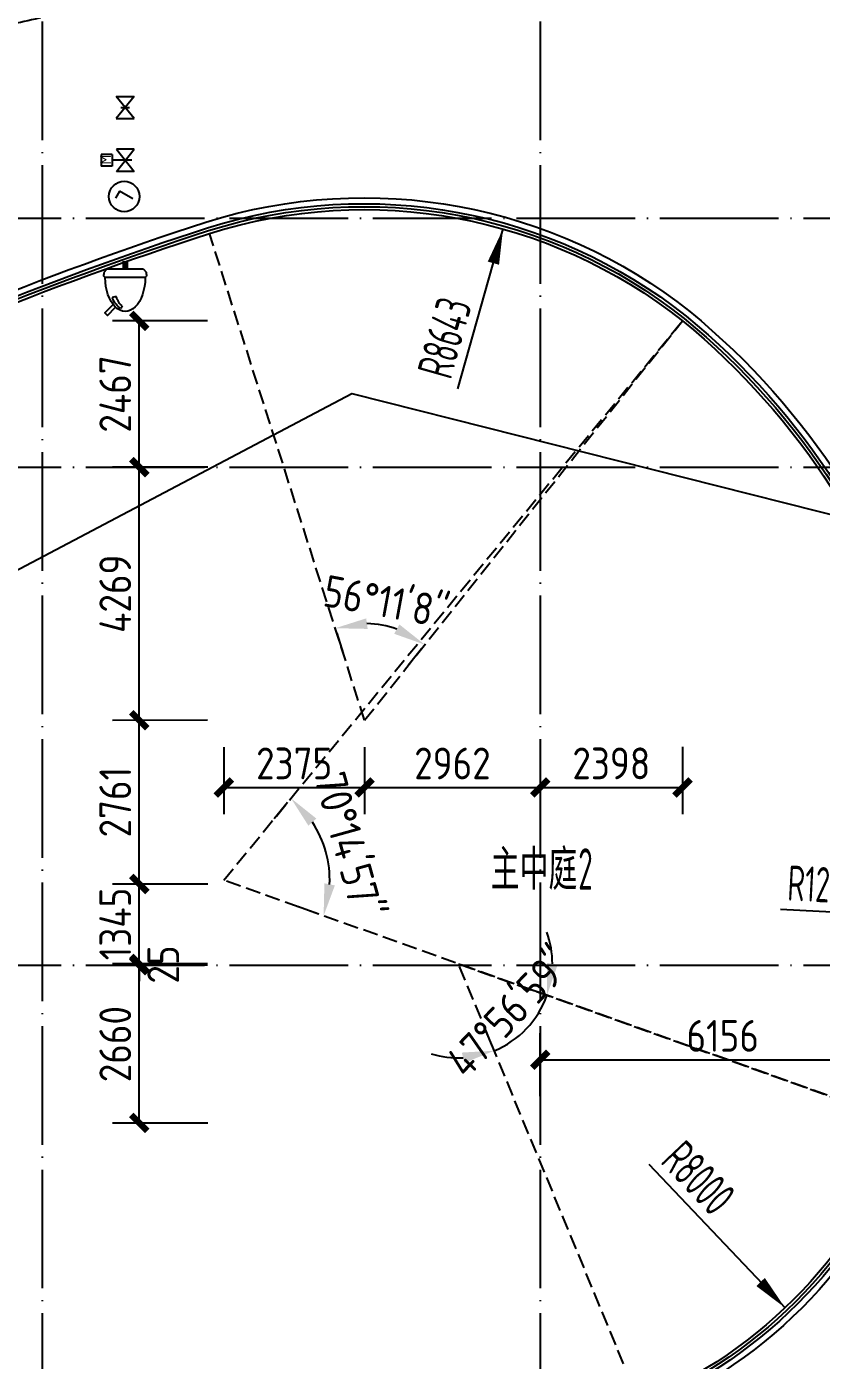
# Model space of a CAD drawing. Header units: inches. Extents: x 0 to 1813292486, y 0 to 3473589894.
# Drawn here: x 600565225 to 600578627, y 3473237557 to 3473260046 of the extents above; entities that cross this region are included whole.
import ezdxf

# ---------------------------------------------------------------- set-up
doc = ezdxf.new("R2010")
doc.units = ezdxf.units.IN
doc.header["$LTSCALE"] = 1000
doc.header["$MEASUREMENT"] = 0
for name, pattern in [('AX-MALL-GIRD-200$0$DOTE', [2.42, 2, -0.2, 0.02, -0.2]), ('AX-MALL-WALL-P02-QT$0$DASH', [0.35, 0.25, -0.1]), ('AX-MALL-ZTKD-P02$0$DASH', [0.35, 0.25, -0.1])]:
    doc.linetypes.add(name, pattern=pattern)
for name, color, linetype in [('A-Anno-Note', 241, 'Continuous'), ('AX-MALL-DIM-P02$0$A-Detl-Thin', 131, 'Continuous'), ('AX-MALL-GIRD-200$0$A-Grid', 222, 'AX-MALL-GIRD-200$0$DOTE'), ('AX-MALL-P02-200$0$A-Anno-Note', 241, 'Continuous'), ('AX-MALL-WALL-P02$0$A-Anno-Note', 241, 'Continuous'), ('AX-MALL-WALL-P02-QT$0$A-Detl-Thin', 131, 'Continuous'), ('AX-MALL-WALL-P02-QT$0$A-Hdrl', 31, 'Continuous'), ('AX-MALL-WALL-P02-QT$0$A-Wind', 4, 'Continuous'), ('AX-MALL-WORD-P02$0$A-Anno-Note', 241, 'Continuous'), ('AX-MALL-ZTKD-P02$0$A-Anno-Dims', 3, 'Continuous'), ('AX-MALL-ZTKD-P02$0$A-Anno-Note', 241, 'Continuous'), ('AX-MALL-ZTKD-P02$0$A-Detl-Patt', 8, 'Continuous'), ('AX-MALL-ZTKD-P02$0$A-Detl-Thin', 131, 'Continuous'), ('PX-MALL-P02-LG$0$P-Dims', 2, 'Continuous'), ('PX-MALL-P02-LG$0$P-Sprl-Anno', 150, 'Continuous'), ('PX-MALL-P02-LG$0$P-WatS', 3, 'Continuous'), ('PX-MALL-P02-LG$0$PX-42#-XHS-P02$0$AUDIT_I_211020105937-10', 61, 'Continuous'), ('PX-MALL-P02-LG$0$PX-42#-XHS-P02$0$AUDIT_I_211020105937-8', 51, 'Continuous'), ('PX-MALL-P02-LG$0$PX-42#-XHS-P02$0$AUDIT_I_211020105937-9', 61, 'Continuous')]:
    doc.layers.add(name, color=color, linetype=linetype)
doc.styles.add('AX-MALL-WORD-P02$0$STANDARD', font='gbenor.shx', dxfattribs={"bigfont": 'gbcbig.shx'})
doc.styles.add('AX-MALL-ZTKD-P02$0$_TCH_DIM', font='gbenor.shx')
doc.styles.add('AX-MALL-ZTKD-P02$0$_TCH_DIM_T3', font='gbenor.shx')
doc.styles.add('PX-MALL-P02-LG$0$PX-42#-XHS-P02$0$STANDARD', font='gbenor.shx', dxfattribs={"bigfont": 'gbcbig.shx'})
doc.dimstyles.new('AX-MALL-ZTKD-P02$0$_TCH_ARCH&&180', dxfattribs={"dimtxt": 535.5, "dimasz": 270, "dimexe": 450, "dimexo": 450, "dimgap": 137.25, "dimtad": 1, "dimdec": 0, "dimzin": 0, "dimdsep": 46, "dimtxsty": 'AX-MALL-ZTKD-P02$0$_TCH_DIM_T3', "dimblk": 'AX-MALL-ZTKD-P02$0$_ArchTick', "dimcen": 0.09, "dimclrt": 7, "dimazin": 2, "dimtfac": 1, "dimtdec": 0, "dimtix": 1, "dimtmove": 2, "dimatfit": 3, "dimfxl": 500, "dimtolj": 1, "dimtzin": 0, "dimarcsym": 0})
doc.dimstyles.new('AX-MALL-ZTKD-P02$0$_TCH_ARROW&&180', dxfattribs={"dimtxt": 535.5, "dimasz": 540, "dimexe": 450, "dimexo": 450, "dimgap": 137.25, "dimtad": 1, "dimdec": 0, "dimzin": 0, "dimdsep": 46, "dimtxsty": 'AX-MALL-ZTKD-P02$0$_TCH_DIM_T3', "dimcen": 0.09, "dimclrt": 7, "dimaunit": 1, "dimadec": 3, "dimazin": 2, "dimtfac": 1, "dimtdec": 0, "dimtix": 1, "dimtmove": 2, "dimatfit": 3, "dimfxl": 500, "dimtolj": 1, "dimtzin": 0, "dimarcsym": 0})

# ---------------------------------------------------------------- blocks, each defined once
blk = doc.blocks.new('AX-MALL-WORD-P02')
at = {"layer": 'AX-MALL-WORD-P02$0$A-Anno-Note', "style": 'AX-MALL-WORD-P02$0$STANDARD'}
blk.add_text('主中庭', height=675.2, rotation=339.5682, dxfattribs=at).set_placement((600388404, 3473105585))
at = {"layer": 'AX-MALL-WORD-P02$0$A-Anno-Note', "style": 'AX-MALL-WORD-P02$0$STANDARD', "width": 0.6}
blk.add_text('2', height=700, rotation=339.5682, dxfattribs=at).set_placement((600389786, 3473105071))
blk = doc.blocks.new('AX-MALL-GIRD-200')
at = {"layer": 'AX-MALL-GIRD-200$0$A-Grid'}
for p, q in [((600234020.7, 3473175185.8), (600591916.7, 3473041859)), ((600232554.6, 3473171250), (600590450.6, 3473037923.3)), ((600229622.2, 3473163378.5), (600587518.2, 3473030051.7)), ((600401631.6, 3473162765.9), (600362902, 3473058802.2)), ((600409503.1, 3473159833.5), (600370773.6, 3473055869.8))]:
    blk.add_line(p, q, dxfattribs=at)
blk = doc.blocks.new('AX-MALL-WALL-P02-QT')
at = {"layer": 'AX-MALL-WALL-P02-QT$0$A-Detl-Thin', "linetype": 'AX-MALL-WALL-P02-QT$0$DASH', "ltscale": 6}
blk.add_lwpolyline([(600413236.9, 3473110738.2, 0.142148), (600382859.7, 3473122426.1, -0.0477315), (600354168.1, 3473127655.5)], format="xyb", dxfattribs=at)
at = {"layer": 'AX-MALL-WALL-P02-QT$0$A-Detl-Thin'}
for points in [[(600369767.7, 3473102371.5), (600367964.7, 3473103846.6, -0.6024453), (600370692.3, 3473115918.8, -0.0771744), (600387830.6, 3473117813.8, -0.0017194), (600387832, 3473117813.7, -0.2492662), (600394954.8, 3473113550.2, -0.3165254), (600393734.6, 3473099332.5, -0.2124222), (600387741.8, 3473096411.9, -0.1667647)], [(600369891.7, 3473102528.5), (600368093.1, 3473103999.9, -0.6023314), (600370744.6, 3473115725.7, -0.0771744), (600387821.9, 3473117613.9, -0.2492147), (600394782.6, 3473113448.3, -0.3164939), (600393581.5, 3473099461.1, -0.2123273), (600387737.7, 3473096611.9, -0.166716)]]:
    blk.add_lwpolyline(points, format="xyb", close=True, dxfattribs=at)
at = {"layer": 'AX-MALL-WALL-P02-QT$0$A-Hdrl', "ltscale": 10}
for points in [[(600369829.7, 3473102450), (600368028.9, 3473103923.2, -0.602389), (600370718.5, 3473115822.2, -0.0771744), (600387826.3, 3473117713.9, -0.2492311), (600394868.5, 3473113499.5, -0.0039012), (600394868.9, 3473113498.8, -0.3164994), (600393658.1, 3473099396.8, -0.2123639), (600387740.1, 3473096511.9, -0.1667435)], [(600369860.7, 3473102489.3), (600368061, 3473103961.6, -0.6023603), (600370731.5, 3473115774, -0.0771744), (600387824.1, 3473117663.9, -0.2492311), (600394825.7, 3473113473.7, -0.3164994), (600393619.8, 3473099428.9, -0.2123628), (600387738.4, 3473096561.9, -0.1667251)]]:
    blk.add_lwpolyline(points, format="xyb", close=True, dxfattribs=at)
at = {"layer": 'AX-MALL-WALL-P02-QT$0$A-Wind'}
blk.add_blockref('AX-MALL-GIRD-200', (0, 0), dxfattribs=at)
blk = doc.blocks.new('AX-MALL-WALL-P02')
at = {"layer": 'AX-MALL-WALL-P02$0$A-Anno-Note'}
blk.add_blockref('AX-MALL-WORD-P02', (0, 0), dxfattribs=at)
blk.add_blockref('AX-MALL-WALL-P02-QT', (0, 0), dxfattribs=at)
blk = doc.blocks.new('PX-MALL-P02-LG$0$gb-slzsq')
at = {"linetype": 'Continuous'}
for p, q in [((-26, 103), (-26, -80)), ((-26, -80), (68, -80))]:
    blk.add_line(p, q, dxfattribs=at)
blk.add_circle((0, 0), 180, dxfattribs=at)
blk = doc.blocks.new('PX-MALL-P02-LG$0$PX-42#-XHS-P02$0$2016_0325_094608', base_point=(139683, 19233))
for p, q in [((139529, 19163), (139503, 19135)), ((139503, 19135), (139503, 19120)), ((139503, 19106), (139503, 19120)), ((139837, 19163), (139529, 19163)), ((139711, 19163), (139655, 19163)), ((139837, 19163), (139863, 19135)), ((139863, 19120), (139863, 19135)), ((139863, 19120), (139863, 19106)), ((139515, 19093), (139503, 19106)), ((139851, 19093), (139515, 19093)), ((139851, 19093), (139863, 19106)), ((139606, 18934), (139574, 18925)), ((139658, 18854), (139647, 18833))]:
    blk.add_line(p, q)
at = {"const_width": 50}
blk.add_lwpolyline([(139683, 19233), (139683, 19163)], dxfattribs=at)
blk.add_lwpolyline([(139581, 18866), (139512, 18797), (139533, 18775), (139602, 18844)])
at = {"extrusion": (0, 0, -1)}
for centre, major_axis, ratio, start_param, end_param in [((139683, 19093), (0, -285), 0.590773, 4.712389, 7.853982), ((139683, 19043), (0, 218), 0.592916, 3.422062, 4.144078), ((139688, 19044), (0, 199), 0.493091, 3.448336, 4.129971)]:
    blk.add_ellipse(centre, major_axis=major_axis, ratio=ratio, start_param=start_param, end_param=end_param, dxfattribs=at)
blk = doc.blocks.new('PX-MALL-P02-LG$0$PX-42#-XHS-P02$0$A$C06D953D7')
at = {"layer": 'PX-MALL-P02-LG$0$PX-42#-XHS-P02$0$AUDIT_I_211020105937-10', "ltscale": 0.7}
for p, q in [((80, 326), (-80, 326)), ((-80, 177), (-80, 326)), ((80, 177), (80, 326)), ((-152, -120), (-152, 120)), ((152, 120), (-152, -120)), ((-152, 120), (152, -120)), ((80, 177), (-80, 177)), ((0, 0), (0, 177)), ((0, -90), (0, 90)), ((152, -120), (152, 120))]:
    blk.add_line(p, q, dxfattribs=at)
at = {"layer": 'PX-MALL-P02-LG$0$PX-42#-XHS-P02$0$AUDIT_I_211020105937-10', "ltscale": 0.7, "style": 'PX-MALL-P02-LG$0$PX-42#-XHS-P02$0$STANDARD'}
blk.add_text('M', height=150, dxfattribs=at).set_placement((-55, 190))
blk = doc.blocks.new('PX-MALL-P02-LG$0$gb-zf')
at = {"layer": 'PX-MALL-P02-LG$0$P-Dims', "color": 2, "linetype": 'Continuous'}
for p, q in [((125, 100), (-125, -100)), ((-125, 100), (125, -100)), ((-125, -100), (-125, 100)), ((0, -50), (0, 50)), ((125, -100), (125, 100))]:
    blk.add_line(p, q, dxfattribs=at)
blk = doc.blocks.new('PX-MALL-P02-LG')
at = {"layer": 'PX-MALL-P02-LG$0$P-Sprl-Anno', "ltscale": 0.7, "xscale": 1.428428819062105, "yscale": 1.428428819062105, "zscale": 1.428428819062105, "rotation": 220.2111663057838}
blk.add_blockref('PX-MALL-P02-LG$0$gb-slzsq', (600386692, 3473118699), dxfattribs=at)
at = {"layer": 'PX-MALL-P02-LG$0$P-WatS', "xscale": -1.5, "yscale": 1.5, "zscale": 1.499999999999999, "rotation": 249.5681613615396}
blk.add_blockref('PX-MALL-P02-LG$0$gb-zf', (600387231, 3473120100), dxfattribs=at)
at = {"layer": 'PX-MALL-P02-LG$0$PX-42#-XHS-P02$0$AUDIT_I_211020105937-8', "color": 3, "xscale": 2, "yscale": 2, "zscale": 2, "rotation": 339.5738717775104}
blk.add_blockref('PX-MALL-P02-LG$0$PX-42#-XHS-P02$0$2016_0325_094608', (600386328, 3473117674), dxfattribs=at)
at = {"layer": 'PX-MALL-P02-LG$0$PX-42#-XHS-P02$0$AUDIT_I_211020105937-9', "xscale": 1.24642601496058, "yscale": 1.24642601496058, "zscale": 1.24642601496058, "rotation": 69.57387175335622}
blk.add_blockref('PX-MALL-P02-LG$0$PX-42#-XHS-P02$0$A$C06D953D7', (600386921, 3473119266), dxfattribs=at)
blk = doc.blocks.new('AX-MALL-ZTKD-P02$0$_ArchTick')
at = {"color": 0, "linetype": 'ByBlock', "const_width": 0.4}
blk.add_lwpolyline([(-0.5, -0.5), (0.5, 0.5)], dxfattribs=at)
blk = doc.blocks.new('*D1788')
at = {"layer": 'AX-MALL-ZTKD-P02$0$A-Anno-Dims', "color": 0, "lineweight": -2, "transparency": 16777216}
for p, q in [((600385025, 3473109414), (600384629, 3473108353)), ((600384787, 3473108775), (600387012, 3473107946)), ((600387250, 3473108585), (600386855, 3473107524))]:
    blk.add_line(p, q, dxfattribs=at)
at = {"layer": 'AX-MALL-ZTKD-P02$0$A-Anno-Dims', "color": 0, "lineweight": -2, "transparency": 16777216, "xscale": 270, "yscale": 270, "zscale": 270}
for p, rotation in [((600384787, 3473108775), 159.5681613061739), ((600387012, 3473107946), 339.5681613061739)]:
    blk.add_blockref('AX-MALL-ZTKD-P02$0$_ArchTick', p, dxfattribs=dict(at, rotation=rotation))
at = {"layer": 'AX-MALL-ZTKD-P02$0$A-Anno-Dims', "color": 7, "transparency": 16777216, "insert": (600386041, 3473108740), "char_height": 535.5, "attachment_point": 5, "rotation": 339.5682, "style": 'AX-MALL-ZTKD-P02$0$_TCH_DIM_T3'}
blk.add_mtext('\\A1;2375', dxfattribs=at)
blk = doc.blocks.new('*D1789')
at = {"layer": 'AX-MALL-ZTKD-P02$0$A-Anno-Dims', "color": 0, "lineweight": -2, "transparency": 16777216}
for p, q in [((600387250, 3473108585), (600386855, 3473107524)), ((600387012, 3473107946), (600389788, 3473106912)), ((600390026, 3473107551), (600389631, 3473106490))]:
    blk.add_line(p, q, dxfattribs=at)
at = {"layer": 'AX-MALL-ZTKD-P02$0$A-Anno-Dims', "color": 0, "lineweight": -2, "transparency": 16777216, "xscale": 270, "yscale": 270, "zscale": 270}
for p, rotation in [((600387012, 3473107946), 159.5681613085097), ((600389788, 3473106912), 339.5681613085097)]:
    blk.add_blockref('AX-MALL-ZTKD-P02$0$_ArchTick', p, dxfattribs=dict(at, rotation=rotation))
at = {"layer": 'AX-MALL-ZTKD-P02$0$A-Anno-Dims', "color": 7, "transparency": 16777216, "insert": (600388542, 3473107808), "char_height": 535.5, "attachment_point": 5, "rotation": 339.5682, "style": 'AX-MALL-ZTKD-P02$0$_TCH_DIM_T3'}
blk.add_mtext('\\A1;2962', dxfattribs=at)
blk = doc.blocks.new('*D1790')
at = {"layer": 'AX-MALL-ZTKD-P02$0$A-Anno-Dims', "color": 0, "lineweight": -2, "transparency": 16777216}
for p, q in [((600390026, 3473107551), (600389631, 3473106490)), ((600389788, 3473106912), (600392036, 3473106074)), ((600392274, 3473106714), (600391879, 3473105653))]:
    blk.add_line(p, q, dxfattribs=at)
at = {"layer": 'AX-MALL-ZTKD-P02$0$A-Anno-Dims', "color": 0, "lineweight": -2, "transparency": 16777216, "xscale": 270, "yscale": 270, "zscale": 270}
for p, rotation in [((600389788, 3473106912), 159.5681613080464), ((600392036, 3473106074), 339.5681613080465)]:
    blk.add_blockref('AX-MALL-ZTKD-P02$0$_ArchTick', p, dxfattribs=dict(at, rotation=rotation))
at = {"layer": 'AX-MALL-ZTKD-P02$0$A-Anno-Dims', "color": 7, "transparency": 16777216, "insert": (600391053, 3473106873), "char_height": 535.5, "attachment_point": 5, "rotation": 339.5682, "style": 'AX-MALL-ZTKD-P02$0$_TCH_DIM_T3'}
blk.add_mtext('\\A1;2398', dxfattribs=at)
blk = doc.blocks.new('*D1791')
at = {"layer": 'AX-MALL-ZTKD-P02$0$A-Anno-Dims', "color": 0, "lineweight": -2, "transparency": 16777216}
for p, q in [((600381476, 3473103970), (600382404, 3473106463)), ((600383485, 3473106060), (600381983, 3473106620)), ((600382557, 3473103567), (600381054, 3473104127))]:
    blk.add_line(p, q, dxfattribs=at)
at = {"layer": 'AX-MALL-ZTKD-P02$0$A-Anno-Dims', "color": 0, "lineweight": -2, "transparency": 16777216, "xscale": 270, "yscale": 270, "zscale": 270}
for p, rotation in [((600382404, 3473106463), 69.5681613122529), ((600381476, 3473103970), 249.5681613122529)]:
    blk.add_blockref('AX-MALL-ZTKD-P02$0$_ArchTick', p, dxfattribs=dict(at, rotation=rotation))
at = {"layer": 'AX-MALL-ZTKD-P02$0$A-Anno-Dims', "color": 7, "transparency": 16777216, "insert": (600381561, 3473105358), "char_height": 535.5, "attachment_point": 5, "rotation": 69.5682, "style": 'AX-MALL-ZTKD-P02$0$_TCH_DIM_T3'}
blk.add_mtext('\\A1;2660', dxfattribs=at)
blk = doc.blocks.new('*D1792')
at = {"layer": 'AX-MALL-ZTKD-P02$0$A-Anno-Dims', "color": 0, "lineweight": -2, "transparency": 16777216}
for p, q in [((600382413, 3473106486), (600382507, 3473106739)), ((600383485, 3473106060), (600381983, 3473106620)), ((600383494, 3473106083), (600381991, 3473106643)), ((600382404, 3473106463), (600382310, 3473106210)), ((600382404, 3473106463), (600382413, 3473106486))]:
    blk.add_line(p, q, dxfattribs=at)
at = {"layer": 'AX-MALL-ZTKD-P02$0$A-Anno-Dims', "color": 0, "lineweight": -2, "transparency": 16777216, "xscale": 270, "yscale": 270, "zscale": 270}
for p, rotation in [((600382404, 3473106463), 69.56816122153384), ((600382413, 3473106486), 249.5681612215339)]:
    blk.add_blockref('AX-MALL-ZTKD-P02$0$_ArchTick', p, dxfattribs=dict(at, rotation=rotation))
at = {"layer": 'AX-MALL-ZTKD-P02$0$A-Anno-Dims', "color": 7, "transparency": 16777216, "insert": (600382788, 3473106333), "char_height": 535.5, "attachment_point": 5, "rotation": 69.5682, "style": 'AX-MALL-ZTKD-P02$0$_TCH_DIM_T3'}
blk.add_mtext('\\A1;25', dxfattribs=at)
blk = doc.blocks.new('*D1793')
at = {"layer": 'AX-MALL-ZTKD-P02$0$A-Anno-Dims', "color": 0, "lineweight": -2, "transparency": 16777216}
for p, q in [((600383964, 3473107344), (600382461, 3473107903)), ((600382883, 3473107746), (600382977, 3473107999)), ((600382413, 3473106486), (600382883, 3473107746)), ((600383494, 3473106083), (600381991, 3473106643)), ((600382413, 3473106486), (600382319, 3473106233))]:
    blk.add_line(p, q, dxfattribs=at)
at = {"layer": 'AX-MALL-ZTKD-P02$0$A-Anno-Dims', "color": 0, "lineweight": -2, "transparency": 16777216, "xscale": 270, "yscale": 270, "zscale": 270}
for p, rotation in [((600382883, 3473107746), 249.5681613112299), ((600382413, 3473106486), 69.56816131122986)]:
    blk.add_blockref('AX-MALL-ZTKD-P02$0$_ArchTick', p, dxfattribs=dict(at, rotation=rotation))
at = {"layer": 'AX-MALL-ZTKD-P02$0$A-Anno-Dims', "color": 7, "transparency": 16777216, "insert": (600382268, 3473107257), "char_height": 535.5, "attachment_point": 5, "rotation": 69.5682, "style": 'AX-MALL-ZTKD-P02$0$_TCH_DIM_T3'}
blk.add_mtext('\\A1;1345', dxfattribs=at)
blk = doc.blocks.new('*D1794')
at = {"layer": 'AX-MALL-ZTKD-P02$0$A-Anno-Dims', "color": 0, "lineweight": -2, "transparency": 16777216}
for p, q in [((600382883, 3473107746), (600383846, 3473110333)), ((600384927, 3473109931), (600383425, 3473110490)), ((600383964, 3473107344), (600382461, 3473107903))]:
    blk.add_line(p, q, dxfattribs=at)
at = {"layer": 'AX-MALL-ZTKD-P02$0$A-Anno-Dims', "color": 0, "lineweight": -2, "transparency": 16777216, "xscale": 270, "yscale": 270, "zscale": 270}
for p, rotation in [((600383846, 3473110333), 69.56816131243306), ((600382883, 3473107746), 249.5681613124331)]:
    blk.add_blockref('AX-MALL-ZTKD-P02$0$_ArchTick', p, dxfattribs=dict(at, rotation=rotation))
at = {"layer": 'AX-MALL-ZTKD-P02$0$A-Anno-Dims', "color": 7, "transparency": 16777216, "insert": (600382985, 3473109181), "char_height": 535.5, "attachment_point": 5, "rotation": 69.5682, "style": 'AX-MALL-ZTKD-P02$0$_TCH_DIM_T3'}
blk.add_mtext('\\A1;2761', dxfattribs=at)
blk = doc.blocks.new('*D1795')
at = {"layer": 'AX-MALL-ZTKD-P02$0$A-Anno-Dims', "color": 0, "lineweight": -2, "transparency": 16777216}
for p, q in [((600383846, 3473110333), (600385337, 3473114334)), ((600386418, 3473113931), (600384915, 3473114491)), ((600384927, 3473109931), (600383425, 3473110490))]:
    blk.add_line(p, q, dxfattribs=at)
at = {"layer": 'AX-MALL-ZTKD-P02$0$A-Anno-Dims', "color": 0, "lineweight": -2, "transparency": 16777216, "xscale": 270, "yscale": 270, "zscale": 270}
for p, rotation in [((600385337, 3473114334), 69.56816131096362), ((600383846, 3473110333), 249.5681613109636)]:
    blk.add_blockref('AX-MALL-ZTKD-P02$0$_ArchTick', p, dxfattribs=dict(at, rotation=rotation))
at = {"layer": 'AX-MALL-ZTKD-P02$0$A-Anno-Dims', "color": 7, "transparency": 16777216, "insert": (600384212, 3473112475), "char_height": 535.5, "attachment_point": 5, "rotation": 69.5682, "style": 'AX-MALL-ZTKD-P02$0$_TCH_DIM_T3'}
blk.add_mtext('\\A1;4269', dxfattribs=at)
blk = doc.blocks.new('*D1796')
at = {"layer": 'AX-MALL-ZTKD-P02$0$A-Anno-Dims', "color": 0, "lineweight": -2, "transparency": 16777216}
for p, q in [((600387279, 3473116244), (600385776, 3473116803)), ((600385337, 3473114334), (600386198, 3473116646)), ((600386418, 3473113931), (600384915, 3473114491))]:
    blk.add_line(p, q, dxfattribs=at)
at = {"layer": 'AX-MALL-ZTKD-P02$0$A-Anno-Dims', "color": 0, "lineweight": -2, "transparency": 16777216, "xscale": 270, "yscale": 270, "zscale": 270}
for p, rotation in [((600386198, 3473116646), 69.56816131077997), ((600385337, 3473114334), 249.56816131078)]:
    blk.add_blockref('AX-MALL-ZTKD-P02$0$_ArchTick', p, dxfattribs=dict(at, rotation=rotation))
at = {"layer": 'AX-MALL-ZTKD-P02$0$A-Anno-Dims', "color": 7, "transparency": 16777216, "insert": (600385388, 3473115632), "char_height": 535.5, "attachment_point": 5, "rotation": 69.5682, "style": 'AX-MALL-ZTKD-P02$0$_TCH_DIM_T3'}
blk.add_mtext('\\A1;2467', dxfattribs=at)
blk = doc.blocks.new('*D1797')
at = {"layer": 'AX-MALL-ZTKD-P02$0$A-Anno-Dims', "color": 0, "lineweight": -2, "transparency": 16777216}
for p, q in [((600387970, 3473102032), (600388342, 3473103029)), ((600388185, 3473102607), (600393953, 3473100458)), ((600393739, 3473099883), (600394110, 3473100880))]:
    blk.add_line(p, q, dxfattribs=at)
at = {"layer": 'AX-MALL-ZTKD-P02$0$A-Anno-Dims', "color": 0, "lineweight": -2, "transparency": 16777216, "xscale": 270, "yscale": 270, "zscale": 270}
for p, rotation in [((600388185, 3473102607), 159.5681613056592), ((600393953, 3473100458), 339.5681613056592)]:
    blk.add_blockref('AX-MALL-ZTKD-P02$0$_ArchTick', p, dxfattribs=dict(at, rotation=rotation))
at = {"layer": 'AX-MALL-ZTKD-P02$0$A-Anno-Dims', "color": 7, "transparency": 16777216, "insert": (600391210, 3473101912), "char_height": 535.5, "attachment_point": 5, "rotation": 339.5682, "style": 'AX-MALL-ZTKD-P02$0$_TCH_DIM_T3'}
blk.add_mtext('\\A1;6156', dxfattribs=at)
blk = doc.blocks.new('*D1798')
at = {"layer": 'AX-MALL-ZTKD-P02$0$A-Anno-Dims', "color": 0, "lineweight": -2, "transparency": 16777216}
for p, q in [((600385707, 3473108163), (600385396, 3473107981)), ((600385540, 3473106217), (600385264, 3473106448))]:
    blk.add_line(p, q, dxfattribs=at)
blk.add_arc((600384240, 3473107308), 1787, 337.3454, 12.8382, dxfattribs=at)
at = {"layer": 'AX-MALL-ZTKD-P02$0$A-Anno-Dims', "color": 0, "transparency": 16777216}
for points in [[(600385899, 3473107673), (600386067, 3473107739), (600385785, 3473108208)], [(600385966, 3473106573), (600385813, 3473106667), (600385609, 3473106159)]]:
    blk.add_solid(points, dxfattribs=at)
at = {"layer": 'AX-MALL-ZTKD-P02$0$A-Anno-Dims', "color": 7, "transparency": 16777216, "insert": (600386424, 3473107121), "char_height": 535.5, "attachment_point": 5, "rotation": 265.0918, "style": 'AX-MALL-ZTKD-P02$0$_TCH_DIM_T3'}
blk.add_mtext('\\A1;70°14\'57"', dxfattribs=at)
blk = doc.blocks.new('*D1799')
at = {"layer": 'AX-MALL-ZTKD-P02$0$A-Anno-Dims', "color": 0, "lineweight": -2, "transparency": 16777216}
for p, q in [((600388602, 3473103645), (600388326, 3473103876)), ((600387509, 3473103112), (600387496, 3473103472))]:
    blk.add_line(p, q, dxfattribs=at)
for start, end in [(339.5706, 359.174), (272.0176, 319.9673), (232.8108, 252.4142)]:
    blk.add_arc((600387456, 3473104607), 1586, start, end, dxfattribs=at)
at = {"layer": 'AX-MALL-ZTKD-P02$0$A-Anno-Dims', "color": 0, "transparency": 16777216}
for points in [[(600389020, 3473104008), (600388865, 3473104099), (600388670, 3473103587)], [(600386989, 3473103184), (600386965, 3473103006), (600387512, 3473103022)]]:
    blk.add_solid(points, dxfattribs=at)
at = {"layer": 'AX-MALL-ZTKD-P02$0$A-Anno-Dims', "color": 7, "transparency": 16777216, "insert": (600387974, 3473103545), "char_height": 535.5, "attachment_point": 5, "rotation": 25.9924, "style": 'AX-MALL-ZTKD-P02$0$_TCH_DIM_T3'}
blk.add_mtext('\\A1;47°56\'59"', dxfattribs=at)
blk = doc.blocks.new('*D1800')
at = {"layer": 'AX-MALL-ZTKD-P02$0$A-Anno-Dims', "color": 0, "lineweight": -2, "transparency": 16777216}
for p, q in [((600387482, 3473110545), (600387464, 3473110186)), ((600388727, 3473109801), (600388419, 3473109616))]:
    blk.add_line(p, q, dxfattribs=at)
blk.add_arc((600387408, 3473109007), 1631, 50.1204, 68.1819, dxfattribs=at)
at = {"layer": 'AX-MALL-ZTKD-P02$0$A-Anno-Dims', "color": 0, "transparency": 16777216}
for points in [[(600387994, 3473110433), (600388033, 3473110608), (600387486, 3473110635)], [(600388521, 3473110317), (600388385, 3473110199), (600388804, 3473109848)]]:
    blk.add_solid(points, dxfattribs=at)
at = {"layer": 'AX-MALL-ZTKD-P02$0$A-Anno-Dims', "color": 7, "transparency": 16777216, "insert": (600388451, 3473110754), "char_height": 535.5, "attachment_point": 5, "rotation": 329.1511, "style": 'AX-MALL-ZTKD-P02$0$_TCH_DIM_T3'}
blk.add_mtext('\\A1;56°11\'8"', dxfattribs=at)
blk = doc.blocks.new('AX-MALL-ZTKD-P02')
at = {"layer": 'AX-MALL-ZTKD-P02$0$A-Anno-Dims'}
for points in [[(600390834.3, 3473113696.9), (600392251.9, 3473115633.5), (600392488.2, 3473115956.2)], [(600392866.8, 3473103574.5), (600395069.3, 3473102621.1), (600395436.4, 3473102462.2)], [(600389284.9, 3473100318.9), (600390437.6, 3473097616.2), (600390594.5, 3473097248.2)]]:
    blk.add_lwpolyline(points, dxfattribs=at)
for points in [[(600392133.8, 3473115472.1, 198, 0, 0), (600392488.2, 3473115956.2, 0, 0, 0)], [(600390359.1, 3473097800.1, 198, 0, 0), (600390594.5, 3473097248.2, 0, 0, 0)]]:
    blk.add_lwpolyline(points, format="xyseb", dxfattribs=at)
at = {"layer": 'AX-MALL-ZTKD-P02$0$A-Detl-Patt', "linetype": 'AX-MALL-ZTKD-P02$0$DASH'}
for p, q in [((600387407.5, 3473109006.6), (600387821.9, 3473117613.9)), ((600384240.2, 3473107308.5), (600394782.6, 3473113448.3)), ((600387407.5, 3473109006.6), (600394782.6, 3473113448.3)), ((600393581.5, 3473099461.1), (600384240.2, 3473107308.5)), ((600387737.7, 3473096611.9), (600387456.1, 3473104606.9)), ((600387456.1, 3473104606.9), (600393581.5, 3473099461.1))]:
    blk.add_line(p, q, dxfattribs=at)
at = {"layer": 'AX-MALL-ZTKD-P02$0$A-Detl-Patt'}
blk.add_lwpolyline([(600366052.2, 3473111261.2), (600389128.6, 3473114244.3), (600396273.4, 3473109319.4)], dxfattribs=at)
at = {"layer": 'AX-MALL-ZTKD-P02$0$A-Detl-Thin'}
blk.add_lwpolyline([(600369891.7, 3473102528.5), (600368093.1, 3473103999.9, -0.6023314), (600370744.6, 3473115725.7, -0.0771744), (600387821.9, 3473117613.9, -0.2492147), (600394782.6, 3473113448.3, -0.3164939), (600393581.5, 3473099461.1, -0.2123273), (600387737.7, 3473096611.9, -0.166716)], format="xyb", close=True, dxfattribs=at)
at = {"layer": 'AX-MALL-ZTKD-P02$0$A-Anno-Note'}
blk.add_blockref('AX-MALL-GIRD-200', (0, 0), dxfattribs=at)
at = {"layer": 'AX-MALL-ZTKD-P02$0$A-Anno-Dims', "color": 7, "style": 'AX-MALL-ZTKD-P02$0$_TCH_DIM', "width": 0.7}
for s, rotation, p in [('R8643', 53.79516, (600390770.3, 3473113867.6)), ('R12200', 336.59479, (600393019.1, 3473103674.7)), ('R8000', 293.09798, (600389464.4, 3473100286.7))]:
    blk.add_text(s, height=595, rotation=rotation, dxfattribs=at).set_placement(p)
at = {"layer": 'AX-MALL-ZTKD-P02$0$A-Anno-Dims'}
for p1, p2, distance, picture, middle in [((600386839.5, 3473113774.4), (600387700.8, 3473116086.5), 1603.6, '*D1796', (600385387.9, 3473115631.6)), ((600385349.0491, 3473109773.4757), (600386839.4977, 3473113774.365), 1603.6322, '*D1795', (600384212.008, 3473112475.1195)), ((600384385.3, 3473107186.5), (600385349, 3473109773.5), 1603.6, '*D1794', (600382984.9, 3473109181.2)), ((600385181.7, 3473109835.8), (600387407.5, 3473109006.6), -1132.1, '*D1788', (600386040.8, 3473108739.9)), ((600387407.5, 3473109006.6), (600390183.4, 3473107972.6), -1132.1, '*D1789', (600388541.6, 3473107808.2)), ((600383915.7, 3473105925.8), (600384385.3, 3473107186.5), 1603.6, '*D1793', (600382268.2, 3473107257.4)), ((600390183.4, 3473107972.6), (600392430.9, 3473107135.3), -1132.1, '*D1790', (600391053.3, 3473106872.6)), ((600382978.6, 3473103410.2), (600383907.1, 3473105902.8), 1603.6, '*D1791', (600381560.6, 3473105357.7)), ((600387813.1, 3473101610), (600393581.5, 3473099461.1), 1064.3, '*D1797', (600391210.2, 3473101912.4))]:
    dim = blk.add_aligned_dim(p1=p1, p2=p2, distance=distance, dimstyle='AX-MALL-ZTKD-P02$0$_TCH_ARCH&&180', dxfattribs=at)
    dim.commit()
    dim.dimension.update_dxf_attribs({"geometry": picture, "text_midpoint": middle})
for base, center, p1, p2, picture, middle, turn in [((600388460.3, 3473110251.9), (600387407.5, 3473109006.6), (600389112.8, 3473110033.6), (600387503.2, 3473110995), '*D1800', (600388451.3, 3473110754.3), 329.15112), ((600385952.8, 3473106797.4), (600384240.2, 3473107308.5), (600385884.3, 3473105927.3), (600386095.7, 3473108389.1), '*D1798', (600386424.4, 3473107120.9), 265.0918), ((600387946.2, 3473103098.5), (600387456.1, 3473104606.9), (600387524.6, 3473102662.1), (600388946.1, 3473103355.2), '*D1799', (600387973.7, 3473103545.4), 25.99243)]:
    dim = blk.add_angular_dim_3p(base=base, center=center, p1=p1, p2=p2, dimstyle='AX-MALL-ZTKD-P02$0$_TCH_ARROW&&180', override={"dimgap": 0}, dxfattribs=at)
    dim.commit()
    dim.dimension.update_dxf_attribs({"geometry": picture, "text_midpoint": middle, "dimtype": 133, "text_rotation": turn})
dim = blk.add_linear_dim(base=(600382412.9, 3473106485.6), p1=(600383907.1, 3473105902.8), p2=(600383915.7, 3473105925.8), angle=69.56816, dimstyle='AX-MALL-ZTKD-P02$0$_TCH_ARCH&&180', dxfattribs=at)
dim.commit()
dim.dimension.update_dxf_attribs({"geometry": '*D1792', "text_midpoint": (600382788.2, 3473106332.7), "dimtype": 129})
blk = doc.blocks.new('AX-MALL-DIM-P02')
at = {"layer": 'AX-MALL-DIM-P02$0$A-Detl-Thin'}
blk.add_blockref('AX-MALL-ZTKD-P02', (0, 0), dxfattribs=at)
blk = doc.blocks.new('AX-MALL-P02-200')
at = {"layer": 'AX-MALL-P02-200$0$A-Anno-Note'}
blk.add_blockref('AX-MALL-WALL-P02', (0, 0), dxfattribs=at)
for name in ['AX-MALL-DIM-P02', 'PX-MALL-P02-LG']:
    blk.add_blockref(name, (0, 0), dxfattribs=at)

msp = doc.modelspace()

# ---------------------------------------------------------------- block references
at = {"layer": 'A-Anno-Note', "rotation": 20.43183869077545}
msp.add_blockref('AX-MALL-P02-200', (1250392459, 9048126), dxfattribs=at)

doc.saveas('drawing.dxf')
